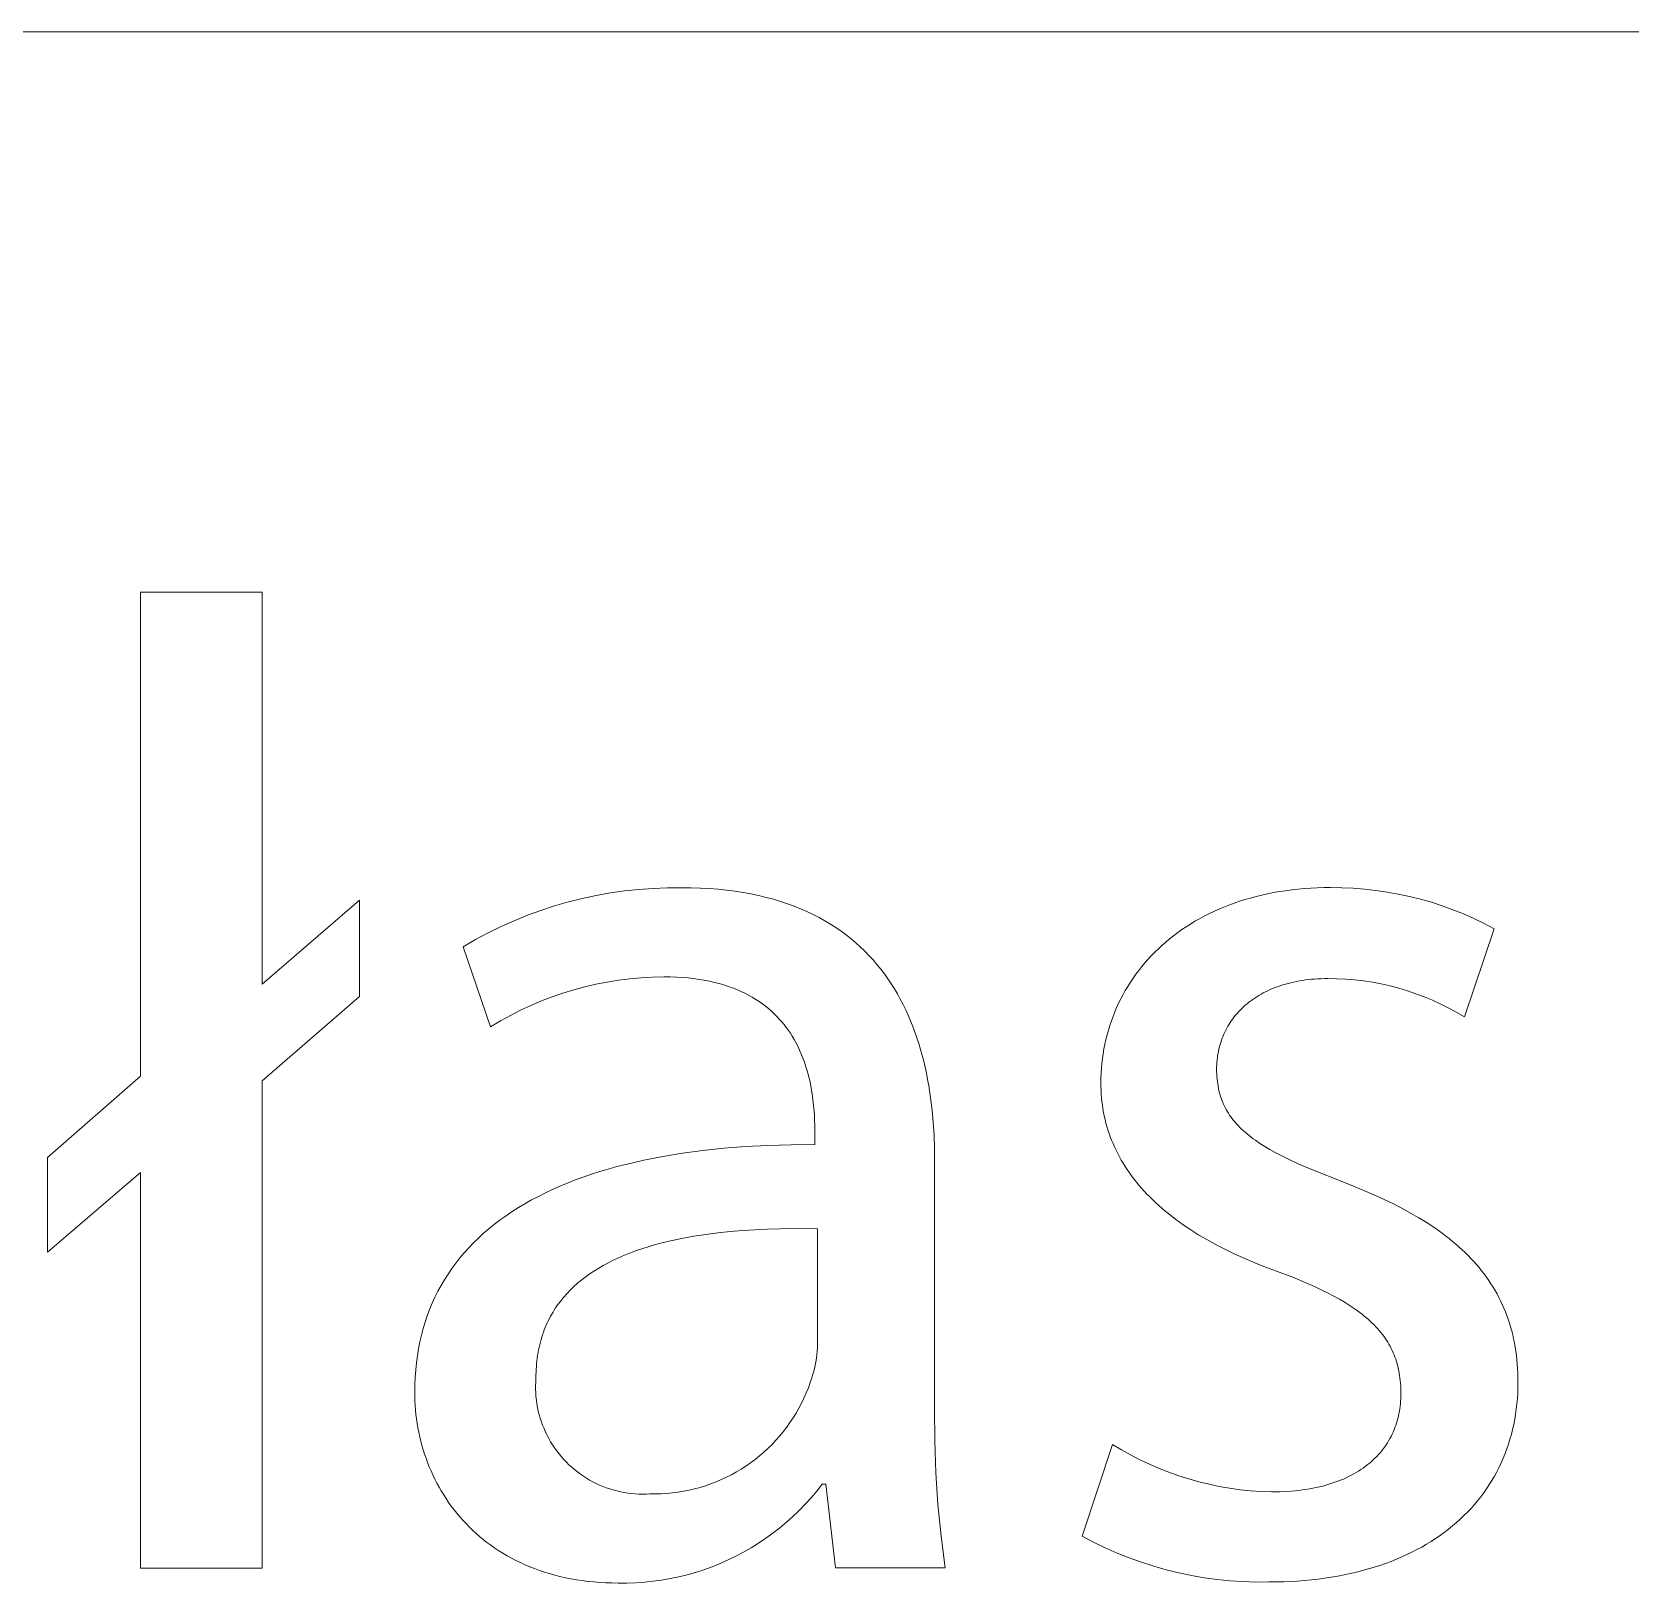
# Model space of a CAD drawing. Header units: millimetres. Extents: x -1519 to 3497, y -297 to 3208.
# Drawn here: x 2705.4 to 2763.8, y -213.3 to -156.6 of the extents above; entities that cross this region are included whole.
import ezdxf

# ---------------------------------------------------------------- set-up
doc = ezdxf.new("R2010")
doc.units = ezdxf.units.MM
doc.header["$MEASUREMENT"] = 0
doc.layers.add('Domyślny', color=7, linetype='Continuous', true_color=0x000000)

msp = doc.modelspace()

# ---------------------------------------------------------------- linework, layer by layer
at = {"layer": 'Domyślny', "color": 18, "lineweight": 15, "true_color": 0x000000}
for p, q in [((1601.477, -156.6), (3492.387, -156.6)), ((2709.348, -194.756), (2709.348, -177.067)), ((2709.348, -177.067), (2713.792, -177.067)), ((2713.792, -177.067), (2713.792, -191.399)), ((2727.026, -187.988), (2727.547, -187.931)), ((2727.547, -187.931), (2728.069, -187.893)), ((2728.069, -187.893), (2728.592, -187.873)), ((2728.592, -187.873), (2729.116, -187.871)), ((2729.116, -187.871), (2729.459, -187.875)), ((2729.459, -187.875), (2729.795, -187.886)), ((2729.795, -187.886), (2730.122, -187.904)), ((2730.122, -187.904), (2730.442, -187.929)), ((2730.442, -187.929), (2730.753, -187.961)), ((2730.753, -187.961), (2731.057, -188.001)), ((2751.172, -187.979), (2751.397, -187.949)), ((2751.397, -187.949), (2751.625, -187.924)), ((2751.625, -187.924), (2751.856, -187.903)), ((2751.856, -187.903), (2752.09, -187.887)), ((2752.09, -187.887), (2752.328, -187.875)), ((2752.328, -187.875), (2752.568, -187.868)), ((2752.568, -187.868), (2752.812, -187.866)), ((2752.812, -187.866), (2753.227, -187.87)), ((2753.227, -187.87), (2753.642, -187.888)), ((2753.642, -187.888), (2754.057, -187.92)), ((2754.057, -187.92), (2754.469, -187.967)), ((2754.469, -187.967), (2754.881, -188.027)), ((2713.792, -191.399), (2717.349, -188.325)), ((2717.349, -188.325), (2717.349, -191.85)), ((2723.973, -188.699), (2724.47, -188.537)), ((2724.47, -188.537), (2724.973, -188.392)), ((2724.973, -188.392), (2725.481, -188.264)), ((2725.481, -188.264), (2725.993, -188.154)), ((2725.993, -188.154), (2726.508, -188.062)), ((2726.508, -188.062), (2727.026, -187.988)), ((2731.057, -188.001), (2731.353, -188.046)), ((2731.353, -188.046), (2731.642, -188.099)), ((2731.642, -188.099), (2731.923, -188.158)), ((2731.923, -188.158), (2732.197, -188.223)), ((2732.197, -188.223), (2732.463, -188.294)), ((2732.463, -188.294), (2732.722, -188.372)), ((2732.722, -188.372), (2732.974, -188.455)), ((2732.974, -188.455), (2733.219, -188.545)), ((2733.219, -188.545), (2733.457, -188.64)), ((2748.916, -188.578), (2749.104, -188.504)), ((2749.104, -188.504), (2749.296, -188.433)), ((2749.296, -188.433), (2749.491, -188.367)), ((2749.491, -188.367), (2749.689, -188.304)), ((2749.689, -188.304), (2749.891, -188.246)), ((2749.891, -188.246), (2750.096, -188.191)), ((2750.096, -188.191), (2750.305, -188.14)), ((2750.305, -188.14), (2750.517, -188.093)), ((2750.517, -188.093), (2750.732, -188.051)), ((2750.732, -188.051), (2750.95, -188.013)), ((2750.95, -188.013), (2751.172, -187.979)), ((2754.881, -188.027), (2755.289, -188.1)), ((2755.289, -188.1), (2755.696, -188.188)), ((2755.696, -188.188), (2756.098, -188.289)), ((2756.098, -188.289), (2756.498, -188.404)), ((2756.498, -188.404), (2756.893, -188.533)), ((2756.893, -188.533), (2757.284, -188.674)), ((2722.517, -189.289), (2722.996, -189.075)), ((2722.996, -189.075), (2723.481, -188.879)), ((2723.481, -188.879), (2723.973, -188.699)), ((2733.457, -188.64), (2733.688, -188.741)), ((2733.688, -188.741), (2733.912, -188.847)), ((2733.912, -188.847), (2734.129, -188.959)), ((2734.129, -188.959), (2734.34, -189.076)), ((2734.34, -189.076), (2734.544, -189.198)), ((2747.698, -189.196), (2747.861, -189.097)), ((2747.861, -189.097), (2748.028, -189.002)), ((2748.028, -189.002), (2748.198, -188.91)), ((2748.198, -188.91), (2748.373, -188.822)), ((2748.373, -188.822), (2748.55, -188.737)), ((2748.55, -188.737), (2748.731, -188.655)), ((2748.731, -188.655), (2748.916, -188.578)), ((2757.284, -188.674), (2757.669, -188.829)), ((2757.669, -188.829), (2758.049, -188.996)), ((2758.049, -188.996), (2758.424, -189.176)), ((2721.585, -189.764), (2722.047, -189.518)), ((2722.047, -189.518), (2722.517, -189.289)), ((2734.544, -189.198), (2734.742, -189.325)), ((2734.742, -189.325), (2734.934, -189.457)), ((2734.934, -189.457), (2735.119, -189.593)), ((2735.119, -189.593), (2735.298, -189.735)), ((2746.937, -189.737), (2747.081, -189.623)), ((2747.081, -189.623), (2747.23, -189.511)), ((2747.23, -189.511), (2747.382, -189.403)), ((2747.382, -189.403), (2747.538, -189.298)), ((2747.538, -189.298), (2747.698, -189.196)), ((2758.792, -189.369), (2757.706, -192.593)), ((2758.424, -189.176), (2758.792, -189.369)), ((2721.131, -190.026), (2721.585, -189.764)), ((2722.133, -192.949), (2721.131, -190.026)), ((2735.298, -189.735), (2735.47, -189.881)), ((2735.47, -189.881), (2735.637, -190.031)), ((2735.637, -190.031), (2735.798, -190.186)), ((2735.798, -190.186), (2735.953, -190.345)), ((2746.27, -190.353), (2746.396, -190.224)), ((2746.396, -190.224), (2746.525, -190.098)), ((2746.525, -190.098), (2746.658, -189.975)), ((2746.658, -189.975), (2746.796, -189.855)), ((2746.796, -189.855), (2746.937, -189.737)), ((2735.953, -190.345), (2736.102, -190.508)), ((2736.102, -190.508), (2736.245, -190.675)), ((2736.245, -190.675), (2736.383, -190.845)), ((2736.383, -190.845), (2736.515, -191.02)), ((2745.807, -190.894), (2745.917, -190.755)), ((2745.917, -190.755), (2746.031, -190.618)), ((2746.031, -190.618), (2746.148, -190.484)), ((2746.148, -190.484), (2746.27, -190.353)), ((2725.981, -191.397), (2725.575, -191.492)), ((2726.391, -191.317), (2725.981, -191.397)), ((2726.802, -191.251), (2726.391, -191.317)), ((2727.216, -191.199), (2726.802, -191.251)), ((2727.631, -191.161), (2727.216, -191.199)), ((2728.047, -191.137), (2727.631, -191.161)), ((2728.464, -191.128), (2728.047, -191.137)), ((2728.694, -191.131), (2728.464, -191.128)), ((2728.917, -191.139), (2728.694, -191.131)), ((2729.133, -191.152), (2728.917, -191.139)), ((2729.344, -191.169), (2729.133, -191.152)), ((2729.548, -191.192), (2729.344, -191.169)), ((2729.746, -191.219), (2729.548, -191.192)), ((2729.939, -191.251), (2729.746, -191.219)), ((2730.125, -191.288), (2729.939, -191.251)), ((2730.306, -191.329), (2730.125, -191.288)), ((2730.481, -191.374), (2730.306, -191.329)), ((2730.651, -191.423), (2730.481, -191.374)), ((2730.815, -191.476), (2730.651, -191.423)), ((2736.515, -191.02), (2736.642, -191.198)), ((2736.642, -191.198), (2736.764, -191.379)), ((2736.764, -191.379), (2736.88, -191.564)), ((2745.408, -191.474), (2745.501, -191.326)), ((2745.501, -191.326), (2745.599, -191.179)), ((2745.599, -191.179), (2745.701, -191.035)), ((2745.701, -191.035), (2745.807, -190.894)), ((2750.971, -191.453), (2750.877, -191.486)), ((2751.066, -191.422), (2750.971, -191.453)), ((2751.163, -191.393), (2751.066, -191.422)), ((2751.262, -191.366), (2751.163, -191.393)), ((2751.363, -191.341), (2751.262, -191.366)), ((2751.466, -191.317), (2751.363, -191.341)), ((2751.57, -191.296), (2751.466, -191.317)), ((2751.676, -191.276), (2751.57, -191.296)), ((2751.784, -191.258), (2751.676, -191.276)), ((2751.894, -191.242), (2751.784, -191.258)), ((2752.005, -191.229), (2751.894, -191.242)), ((2752.119, -191.217), (2752.005, -191.229)), ((2752.234, -191.207), (2752.119, -191.217)), ((2752.351, -191.2), (2752.234, -191.207)), ((2752.469, -191.194), (2752.351, -191.2)), ((2752.589, -191.191), (2752.469, -191.194)), ((2752.712, -191.19), (2752.589, -191.191)), ((2753.04, -191.195), (2752.712, -191.19)), ((2753.368, -191.21), (2753.04, -191.195)), ((2753.695, -191.238), (2753.368, -191.21)), ((2754.021, -191.276), (2753.695, -191.238)), ((2754.346, -191.326), (2754.021, -191.276)), ((2754.669, -191.387), (2754.346, -191.326)), ((2754.989, -191.46), (2754.669, -191.387)), ((2755.307, -191.543), (2754.989, -191.46)), ((2717.349, -191.85), (2713.792, -194.923)), ((2723.99, -192.007), (2723.607, -192.17)), ((2724.38, -191.858), (2723.99, -192.007)), ((2724.774, -191.722), (2724.38, -191.858)), ((2725.173, -191.6), (2724.774, -191.722)), ((2725.575, -191.492), (2725.173, -191.6)), ((2730.974, -191.533), (2730.815, -191.476)), ((2731.127, -191.594), (2730.974, -191.533)), ((2731.275, -191.658), (2731.127, -191.594)), ((2731.418, -191.726), (2731.275, -191.658)), ((2731.556, -191.797), (2731.418, -191.726)), ((2731.689, -191.872), (2731.556, -191.797)), ((2731.818, -191.949), (2731.689, -191.872)), ((2731.941, -192.03), (2731.818, -191.949)), ((2732.06, -192.114), (2731.941, -192.03)), ((2736.88, -191.564), (2736.991, -191.752)), ((2736.991, -191.752), (2737.097, -191.943)), ((2737.097, -191.943), (2737.198, -192.137)), ((2745.074, -192.09), (2745.151, -191.933)), ((2745.151, -191.933), (2745.233, -191.778)), ((2745.233, -191.778), (2745.318, -191.625)), ((2745.318, -191.625), (2745.408, -191.474)), ((2749.9, -192.004), (2749.831, -192.057)), ((2749.972, -191.953), (2749.9, -192.004)), ((2750.044, -191.902), (2749.972, -191.953)), ((2750.119, -191.854), (2750.044, -191.902)), ((2750.196, -191.807), (2750.119, -191.854)), ((2750.275, -191.761), (2750.196, -191.807)), ((2750.355, -191.717), (2750.275, -191.761)), ((2750.438, -191.674), (2750.355, -191.717)), ((2750.522, -191.633), (2750.438, -191.674)), ((2750.608, -191.594), (2750.522, -191.633)), ((2750.696, -191.556), (2750.608, -191.594)), ((2750.786, -191.52), (2750.696, -191.556)), ((2750.877, -191.486), (2750.786, -191.52)), ((2755.621, -191.637), (2755.307, -191.543)), ((2755.932, -191.742), (2755.621, -191.637)), ((2756.24, -191.858), (2755.932, -191.742)), ((2756.543, -191.985), (2756.24, -191.858)), ((2756.841, -192.122), (2756.543, -191.985)), ((2722.857, -192.534), (2722.491, -192.735)), ((2723.228, -192.345), (2722.857, -192.534)), ((2723.607, -192.17), (2723.228, -192.345)), ((2732.174, -192.2), (2732.06, -192.114)), ((2732.283, -192.289), (2732.174, -192.2)), ((2732.388, -192.381), (2732.283, -192.289)), ((2732.489, -192.475), (2732.388, -192.381)), ((2732.586, -192.571), (2732.489, -192.475)), ((2732.678, -192.67), (2732.586, -192.571)), ((2737.198, -192.137), (2737.294, -192.333)), ((2737.294, -192.333), (2737.386, -192.533)), ((2737.386, -192.533), (2737.472, -192.735)), ((2744.808, -192.738), (2744.868, -192.573)), ((2744.868, -192.573), (2744.933, -192.41)), ((2744.933, -192.41), (2745.001, -192.249)), ((2745.001, -192.249), (2745.074, -192.09)), ((2749.295, -192.593), (2749.245, -192.658)), ((2749.347, -192.528), (2749.295, -192.593)), ((2749.401, -192.465), (2749.347, -192.528)), ((2749.456, -192.403), (2749.401, -192.465)), ((2749.514, -192.342), (2749.456, -192.403)), ((2749.574, -192.283), (2749.514, -192.342)), ((2749.635, -192.224), (2749.574, -192.283)), ((2749.699, -192.167), (2749.635, -192.224)), ((2749.764, -192.111), (2749.699, -192.167)), ((2749.831, -192.057), (2749.764, -192.111)), ((2757.135, -192.269), (2756.841, -192.122)), ((2757.423, -192.426), (2757.135, -192.269)), ((2757.706, -192.593), (2757.423, -192.426)), ((2722.491, -192.735), (2722.133, -192.949)), ((2732.767, -192.77), (2732.678, -192.67)), ((2732.851, -192.873), (2732.767, -192.77)), ((2732.931, -192.977), (2732.851, -192.873)), ((2733.008, -193.083), (2732.931, -192.977)), ((2733.081, -193.191), (2733.008, -193.083)), ((2733.15, -193.3), (2733.081, -193.191)), ((2737.472, -192.735), (2737.554, -192.94)), ((2737.554, -192.94), (2737.631, -193.147)), ((2737.631, -193.147), (2737.704, -193.356)), ((2744.654, -193.242), (2744.701, -193.072)), ((2744.701, -193.072), (2744.752, -192.904)), ((2744.752, -192.904), (2744.808, -192.738)), ((2748.918, -193.22), (2748.886, -193.294)), ((2748.952, -193.146), (2748.918, -193.22)), ((2748.988, -193.073), (2748.952, -193.146)), ((2749.026, -193.002), (2748.988, -193.073)), ((2749.066, -192.931), (2749.026, -193.002)), ((2749.108, -192.861), (2749.066, -192.931)), ((2749.152, -192.792), (2749.108, -192.861)), ((2749.197, -192.725), (2749.152, -192.792)), ((2749.245, -192.658), (2749.197, -192.725)), ((2733.216, -193.411), (2733.15, -193.3)), ((2733.278, -193.523), (2733.216, -193.411)), ((2733.337, -193.635), (2733.278, -193.523)), ((2733.392, -193.749), (2733.337, -193.635)), ((2733.445, -193.864), (2733.392, -193.749)), ((2737.704, -193.356), (2737.773, -193.568)), ((2737.773, -193.568), (2737.837, -193.781)), ((2737.837, -193.781), (2737.897, -193.996)), ((2744.509, -193.936), (2744.538, -193.76)), ((2744.538, -193.76), (2744.572, -193.586)), ((2744.572, -193.586), (2744.611, -193.413)), ((2744.611, -193.413), (2744.654, -193.242)), ((2748.737, -193.758), (2748.719, -193.837)), ((2748.757, -193.678), (2748.737, -193.758)), ((2748.779, -193.6), (2748.757, -193.678)), ((2748.802, -193.522), (2748.779, -193.6)), ((2748.828, -193.445), (2748.802, -193.522)), ((2748.856, -193.369), (2748.828, -193.445)), ((2748.886, -193.294), (2748.856, -193.369)), ((2733.494, -193.979), (2733.445, -193.864)), ((2733.54, -194.095), (2733.494, -193.979)), ((2733.584, -194.212), (2733.54, -194.095)), ((2733.624, -194.329), (2733.584, -194.212)), ((2733.662, -194.446), (2733.624, -194.329)), ((2737.897, -193.996), (2737.953, -194.213)), ((2737.953, -194.213), (2738.004, -194.432)), ((2744.447, -194.47), (2744.463, -194.291)), ((2744.463, -194.291), (2744.484, -194.113)), ((2744.484, -194.113), (2744.509, -193.936)), ((2748.657, -194.329), (2748.654, -194.413)), ((2748.662, -194.246), (2748.657, -194.329)), ((2748.669, -194.163), (2748.662, -194.246)), ((2748.679, -194.081), (2748.669, -194.163)), ((2748.69, -193.999), (2748.679, -194.081)), ((2748.704, -193.918), (2748.69, -193.999)), ((2748.719, -193.837), (2748.704, -193.918)), ((2705.941, -197.73), (2709.348, -194.756)), ((2713.792, -194.923), (2713.792, -212.73)), ((2733.697, -194.564), (2733.662, -194.446)), ((2733.73, -194.681), (2733.697, -194.564)), ((2733.76, -194.798), (2733.73, -194.681)), ((2733.788, -194.915), (2733.76, -194.798)), ((2733.813, -195.032), (2733.788, -194.915)), ((2738.004, -194.432), (2738.052, -194.652)), ((2738.052, -194.652), (2738.096, -194.874)), ((2738.096, -194.874), (2738.136, -195.097)), ((2744.426, -195.015), (2744.429, -194.832)), ((2744.429, -194.832), (2744.436, -194.651)), ((2744.436, -194.651), (2744.447, -194.47)), ((2748.654, -194.413), (2748.653, -194.497)), ((2748.653, -194.497), (2748.654, -194.591)), ((2748.654, -194.591), (2748.657, -194.684)), ((2748.657, -194.684), (2748.662, -194.774)), ((2748.662, -194.774), (2748.669, -194.864)), ((2748.669, -194.864), (2748.679, -194.951)), ((2748.679, -194.951), (2748.691, -195.038)), ((2733.857, -195.264), (2733.813, -195.032)), ((2733.893, -195.494), (2733.857, -195.264)), ((2733.921, -195.719), (2733.893, -195.494)), ((2738.136, -195.097), (2738.205, -195.546)), ((2738.205, -195.546), (2738.26, -195.998)), ((2744.428, -195.151), (2744.426, -195.015)), ((2744.433, -195.286), (2744.428, -195.151)), ((2744.44, -195.421), (2744.433, -195.286)), ((2744.451, -195.554), (2744.44, -195.421)), ((2744.464, -195.687), (2744.451, -195.554)), ((2748.691, -195.038), (2748.704, -195.122)), ((2748.704, -195.122), (2748.72, -195.206)), ((2748.72, -195.206), (2748.739, -195.288)), ((2748.739, -195.288), (2748.759, -195.368)), ((2748.759, -195.368), (2748.781, -195.448)), ((2748.781, -195.448), (2748.806, -195.526)), ((2748.806, -195.526), (2748.833, -195.602)), ((2733.943, -195.94), (2733.921, -195.719)), ((2733.959, -196.155), (2733.943, -195.94)), ((2738.26, -195.998), (2738.302, -196.454)), ((2744.481, -195.819), (2744.464, -195.687)), ((2744.501, -195.95), (2744.481, -195.819)), ((2744.524, -196.081), (2744.501, -195.95)), ((2744.55, -196.211), (2744.524, -196.081)), ((2748.833, -195.602), (2748.862, -195.678)), ((2748.862, -195.678), (2748.893, -195.752)), ((2748.893, -195.752), (2748.927, -195.826)), ((2748.927, -195.826), (2748.962, -195.898)), ((2748.962, -195.898), (2749, -195.969)), ((2749, -195.969), (2749.04, -196.039)), ((2749.04, -196.039), (2749.083, -196.108)), ((2749.083, -196.108), (2749.127, -196.176)), ((2733.969, -196.364), (2733.959, -196.155)), ((2733.975, -196.565), (2733.969, -196.364)), ((2733.977, -196.757), (2733.975, -196.565)), ((2738.302, -196.454), (2738.331, -196.911)), ((2744.579, -196.34), (2744.55, -196.211)), ((2744.611, -196.468), (2744.579, -196.34)), ((2744.646, -196.595), (2744.611, -196.468)), ((2744.684, -196.721), (2744.646, -196.595)), ((2744.726, -196.847), (2744.684, -196.721)), ((2749.127, -196.176), (2749.174, -196.243)), ((2749.174, -196.243), (2749.223, -196.309)), ((2749.223, -196.309), (2749.274, -196.374)), ((2749.274, -196.374), (2749.328, -196.438)), ((2749.328, -196.438), (2749.384, -196.502)), ((2749.384, -196.502), (2749.442, -196.564)), ((2749.442, -196.564), (2749.503, -196.626)), ((2749.503, -196.626), (2749.565, -196.688)), ((2749.565, -196.688), (2749.63, -196.748)), ((2731.447, -197.33), (2732.265, -197.287)), ((2732.265, -197.287), (2733.109, -197.263)), ((2733.109, -197.263), (2733.977, -197.259)), ((2733.977, -197.259), (2733.977, -196.757)), ((2738.331, -196.911), (2738.347, -197.369)), ((2744.77, -196.972), (2744.726, -196.847)), ((2744.818, -197.096), (2744.77, -196.972)), ((2744.869, -197.219), (2744.818, -197.096)), ((2744.922, -197.341), (2744.869, -197.219)), ((2749.63, -196.748), (2749.698, -196.808)), ((2749.698, -196.808), (2749.767, -196.867)), ((2749.767, -196.867), (2749.84, -196.926)), ((2749.84, -196.926), (2749.914, -196.984)), ((2749.914, -196.984), (2749.991, -197.041)), ((2749.991, -197.041), (2750.07, -197.098)), ((2750.07, -197.098), (2750.235, -197.211)), ((2750.235, -197.211), (2750.409, -197.322)), ((2705.941, -201.187), (2705.941, -197.73)), ((2727.067, -197.979), (2727.732, -197.825)), ((2727.732, -197.825), (2728.424, -197.689)), ((2728.424, -197.689), (2729.142, -197.571)), ((2729.142, -197.571), (2729.885, -197.472)), ((2729.885, -197.472), (2730.653, -197.392)), ((2730.653, -197.392), (2731.447, -197.33)), ((2738.347, -197.369), (2738.353, -197.826)), ((2738.353, -197.826), (2738.353, -206.913)), ((2744.979, -197.462), (2744.922, -197.341)), ((2745.039, -197.583), (2744.979, -197.462)), ((2745.103, -197.702), (2745.039, -197.583)), ((2745.169, -197.821), (2745.103, -197.702)), ((2745.238, -197.938), (2745.169, -197.821)), ((2750.409, -197.322), (2750.593, -197.432)), ((2750.593, -197.432), (2750.787, -197.54)), ((2750.787, -197.54), (2750.99, -197.648)), ((2750.99, -197.648), (2751.204, -197.755)), ((2751.204, -197.755), (2751.659, -197.969)), ((2709.348, -198.281), (2705.941, -201.187)), ((2709.348, -212.73), (2709.348, -198.281)), ((2725.227, -198.55), (2725.517, -198.444)), ((2725.517, -198.444), (2725.813, -198.342)), ((2725.813, -198.342), (2726.117, -198.244)), ((2726.117, -198.244), (2726.427, -198.151)), ((2726.427, -198.151), (2726.743, -198.063)), ((2726.743, -198.063), (2727.067, -197.979)), ((2745.311, -198.055), (2745.238, -197.938)), ((2745.387, -198.171), (2745.311, -198.055)), ((2745.465, -198.286), (2745.387, -198.171)), ((2745.547, -198.4), (2745.465, -198.286)), ((2745.633, -198.513), (2745.547, -198.4)), ((2751.659, -197.969), (2752.153, -198.184)), ((2752.153, -198.184), (2753.263, -198.623)), ((2723.877, -199.148), (2724.133, -199.02)), ((2724.133, -199.02), (2724.396, -198.896)), ((2724.396, -198.896), (2724.666, -198.776)), ((2724.666, -198.776), (2724.943, -198.661)), ((2724.943, -198.661), (2725.227, -198.55)), ((2745.721, -198.625), (2745.633, -198.513)), ((2745.812, -198.736), (2745.721, -198.625)), ((2745.907, -198.846), (2745.812, -198.736)), ((2746.005, -198.955), (2745.907, -198.846)), ((2746.106, -199.063), (2746.005, -198.955)), ((2753.263, -198.623), (2753.653, -198.775)), ((2753.653, -198.775), (2754.031, -198.93)), ((2754.031, -198.93), (2754.397, -199.088)), ((2722.919, -199.705), (2723.148, -199.559)), ((2723.148, -199.559), (2723.384, -199.418)), ((2723.384, -199.418), (2723.627, -199.281)), ((2723.627, -199.281), (2723.877, -199.148)), ((2746.21, -199.171), (2746.106, -199.063)), ((2746.318, -199.277), (2746.21, -199.171)), ((2746.428, -199.382), (2746.318, -199.277)), ((2746.542, -199.486), (2746.428, -199.382)), ((2746.659, -199.589), (2746.542, -199.486)), ((2746.779, -199.691), (2746.659, -199.589)), ((2754.397, -199.088), (2754.751, -199.25)), ((2754.751, -199.25), (2755.093, -199.415)), ((2755.093, -199.415), (2755.422, -199.585)), ((2755.422, -199.585), (2755.74, -199.758)), ((2722.072, -200.332), (2722.273, -200.169)), ((2722.273, -200.169), (2722.482, -200.01)), ((2722.482, -200.01), (2722.697, -199.855)), ((2722.697, -199.855), (2722.919, -199.705)), ((2746.903, -199.792), (2746.779, -199.691)), ((2747.159, -199.991), (2746.903, -199.792)), ((2747.429, -200.185), (2747.159, -199.991)), ((2747.711, -200.375), (2747.429, -200.185)), ((2755.74, -199.758), (2756.045, -199.936)), ((2756.045, -199.936), (2756.338, -200.117)), ((2756.338, -200.117), (2756.619, -200.304)), ((2721.51, -200.846), (2721.69, -200.671)), ((2721.69, -200.671), (2721.878, -200.499)), ((2721.878, -200.499), (2722.072, -200.332)), ((2728.7, -200.774), (2728.288, -200.876)), ((2729.121, -200.684), (2728.7, -200.774)), ((2729.551, -200.606), (2729.121, -200.684)), ((2729.989, -200.538), (2729.551, -200.606)), ((2730.432, -200.481), (2729.989, -200.538)), ((2730.881, -200.433), (2730.432, -200.481)), ((2731.335, -200.395), (2730.881, -200.433)), ((2731.791, -200.366), (2731.335, -200.395)), ((2732.249, -200.345), (2731.791, -200.366)), ((2733.166, -200.325), (2732.249, -200.345)), ((2734.077, -200.332), (2733.166, -200.325)), ((2734.077, -204.541), (2734.077, -200.332)), ((2748.006, -200.561), (2747.711, -200.375)), ((2748.315, -200.742), (2748.006, -200.561)), ((2748.636, -200.919), (2748.315, -200.742)), ((2756.619, -200.304), (2756.888, -200.495)), ((2756.888, -200.495), (2757.018, -200.593)), ((2757.018, -200.593), (2757.144, -200.692)), ((2757.144, -200.692), (2757.268, -200.792)), ((2757.268, -200.792), (2757.388, -200.893)), ((2721.012, -201.399), (2721.171, -201.21)), ((2721.171, -201.21), (2721.337, -201.026)), ((2721.337, -201.026), (2721.51, -200.846)), ((2726.939, -201.335), (2726.76, -201.414)), ((2727.122, -201.259), (2726.939, -201.335)), ((2727.308, -201.187), (2727.122, -201.259)), ((2727.498, -201.118), (2727.308, -201.187)), ((2727.691, -201.053), (2727.498, -201.118)), ((2727.887, -200.991), (2727.691, -201.053)), ((2728.086, -200.932), (2727.887, -200.991)), ((2728.288, -200.876), (2728.086, -200.932)), ((2748.971, -201.091), (2748.636, -200.919)), ((2749.318, -201.259), (2748.971, -201.091)), ((2749.679, -201.421), (2749.318, -201.259)), ((2757.388, -200.893), (2757.506, -200.996)), ((2757.506, -200.996), (2757.62, -201.1)), ((2757.62, -201.1), (2757.731, -201.205)), ((2757.731, -201.205), (2757.839, -201.312)), ((2757.839, -201.312), (2757.944, -201.42)), ((2720.578, -201.989), (2720.715, -201.788)), ((2720.715, -201.788), (2720.86, -201.591)), ((2720.86, -201.591), (2721.012, -201.399)), ((2725.77, -201.969), (2725.62, -202.076)), ((2725.924, -201.867), (2725.77, -201.969)), ((2726.083, -201.769), (2725.924, -201.867)), ((2726.246, -201.675), (2726.083, -201.769)), ((2726.413, -201.584), (2726.246, -201.675)), ((2726.584, -201.497), (2726.413, -201.584)), ((2726.76, -201.414), (2726.584, -201.497)), ((2750.053, -201.579), (2749.679, -201.421)), ((2750.44, -201.732), (2750.053, -201.579)), ((2750.841, -201.88), (2750.44, -201.732)), ((2751.431, -202.106), (2750.841, -201.88)), ((2757.944, -201.42), (2758.046, -201.53)), ((2758.046, -201.53), (2758.145, -201.641)), ((2758.145, -201.641), (2758.241, -201.753)), ((2758.241, -201.753), (2758.334, -201.868)), ((2758.334, -201.868), (2758.423, -201.983)), ((2720.208, -202.616), (2720.324, -202.403)), ((2720.324, -202.403), (2720.447, -202.194)), ((2720.447, -202.194), (2720.578, -201.989)), ((2725.072, -202.543), (2725.009, -202.606)), ((2725.136, -202.481), (2725.072, -202.543)), ((2725.201, -202.42), (2725.136, -202.481)), ((2725.268, -202.36), (2725.201, -202.42)), ((2725.336, -202.301), (2725.268, -202.36)), ((2725.405, -202.243), (2725.336, -202.301)), ((2725.476, -202.186), (2725.405, -202.243)), ((2725.62, -202.076), (2725.476, -202.186)), ((2751.976, -202.332), (2751.431, -202.106)), ((2752.231, -202.446), (2751.976, -202.332)), ((2752.476, -202.56), (2752.231, -202.446)), ((2752.709, -202.675), (2752.476, -202.56)), ((2758.423, -201.983), (2758.51, -202.101)), ((2758.51, -202.101), (2758.593, -202.219)), ((2758.593, -202.219), (2758.673, -202.34)), ((2758.673, -202.34), (2758.75, -202.462)), ((2758.75, -202.462), (2758.824, -202.586)), ((2719.905, -203.28), (2719.999, -203.055)), ((2719.999, -203.055), (2720.1, -202.833)), ((2720.1, -202.833), (2720.208, -202.616)), ((2724.609, -203.081), (2724.557, -203.153)), ((2724.662, -203.009), (2724.609, -203.081)), ((2724.716, -202.939), (2724.662, -203.009)), ((2724.772, -202.871), (2724.716, -202.939)), ((2724.829, -202.803), (2724.772, -202.871)), ((2724.888, -202.736), (2724.829, -202.803)), ((2724.948, -202.671), (2724.888, -202.736)), ((2725.009, -202.606), (2724.948, -202.671)), ((2752.932, -202.791), (2752.709, -202.675)), ((2753.144, -202.909), (2752.932, -202.791)), ((2753.345, -203.028), (2753.144, -202.909)), ((2753.536, -203.148), (2753.345, -203.028)), ((2758.824, -202.586), (2758.895, -202.711)), ((2758.895, -202.711), (2758.963, -202.838)), ((2758.963, -202.838), (2759.028, -202.967)), ((2759.028, -202.967), (2759.089, -203.097)), ((2759.089, -203.097), (2759.148, -203.23)), ((2719.739, -203.743), (2719.819, -203.509)), ((2719.819, -203.509), (2719.905, -203.28)), ((2724.24, -203.693), (2724.201, -203.775)), ((2724.281, -203.612), (2724.24, -203.693)), ((2724.323, -203.532), (2724.281, -203.612)), ((2724.367, -203.454), (2724.323, -203.532)), ((2724.412, -203.377), (2724.367, -203.454)), ((2724.459, -203.301), (2724.412, -203.377)), ((2724.507, -203.226), (2724.459, -203.301)), ((2724.557, -203.153), (2724.507, -203.226)), ((2753.717, -203.271), (2753.536, -203.148)), ((2753.804, -203.332), (2753.717, -203.271)), ((2753.888, -203.395), (2753.804, -203.332)), ((2753.969, -203.458), (2753.888, -203.395)), ((2754.048, -203.521), (2753.969, -203.458)), ((2754.125, -203.585), (2754.048, -203.521)), ((2754.199, -203.65), (2754.125, -203.585)), ((2754.271, -203.715), (2754.199, -203.65)), ((2754.34, -203.781), (2754.271, -203.715)), ((2759.148, -203.23), (2759.203, -203.364)), ((2759.203, -203.364), (2759.255, -203.5)), ((2759.255, -203.5), (2759.304, -203.637)), ((2759.304, -203.637), (2759.35, -203.777)), ((2719.547, -204.467), (2719.604, -204.222)), ((2719.604, -204.222), (2719.668, -203.98)), ((2719.668, -203.98), (2719.739, -203.743)), ((2724.002, -204.292), (2723.975, -204.383)), ((2724.031, -204.203), (2724.002, -204.292)), ((2724.062, -204.115), (2724.031, -204.203)), ((2724.094, -204.028), (2724.062, -204.115)), ((2724.128, -203.942), (2724.094, -204.028)), ((2724.164, -203.858), (2724.128, -203.942)), ((2724.201, -203.775), (2724.164, -203.858)), ((2754.407, -203.847), (2754.34, -203.781)), ((2754.472, -203.914), (2754.407, -203.847)), ((2754.534, -203.982), (2754.472, -203.914)), ((2754.594, -204.051), (2754.534, -203.982)), ((2754.651, -204.12), (2754.594, -204.051)), ((2754.706, -204.19), (2754.651, -204.12)), ((2754.759, -204.261), (2754.706, -204.19)), ((2754.81, -204.333), (2754.759, -204.261)), ((2759.35, -203.777), (2759.393, -203.919)), ((2759.393, -203.919), (2759.432, -204.062)), ((2759.432, -204.062), (2759.469, -204.207)), ((2759.469, -204.207), (2759.502, -204.355)), ((2719.456, -204.97), (2719.498, -204.716)), ((2719.498, -204.716), (2719.547, -204.467)), ((2723.866, -204.857), (2723.85, -204.956)), ((2723.884, -204.759), (2723.866, -204.857)), ((2723.904, -204.663), (2723.884, -204.759)), ((2723.926, -204.569), (2723.904, -204.663)), ((2723.95, -204.475), (2723.926, -204.569)), ((2723.975, -204.383), (2723.95, -204.475)), ((2734.053, -204.932), (2734.065, -204.802)), ((2734.065, -204.802), (2734.073, -204.672)), ((2734.073, -204.672), (2734.077, -204.541)), ((2754.858, -204.405), (2754.81, -204.333)), ((2754.904, -204.479), (2754.858, -204.405)), ((2754.948, -204.553), (2754.904, -204.479)), ((2754.99, -204.628), (2754.948, -204.553)), ((2755.029, -204.705), (2754.99, -204.628)), ((2755.067, -204.782), (2755.029, -204.705)), ((2755.102, -204.86), (2755.067, -204.782)), ((2755.135, -204.939), (2755.102, -204.86)), ((2759.502, -204.355), (2759.532, -204.504)), ((2759.532, -204.504), (2759.559, -204.655)), ((2759.559, -204.655), (2759.583, -204.808)), ((2759.583, -204.808), (2759.603, -204.964)), ((2719.395, -205.488), (2719.422, -205.227)), ((2719.422, -205.227), (2719.456, -204.97)), ((2723.796, -205.469), (2723.791, -205.576)), ((2723.803, -205.364), (2723.796, -205.469)), ((2723.812, -205.26), (2723.803, -205.364)), ((2723.823, -205.157), (2723.812, -205.26)), ((2723.835, -205.056), (2723.823, -205.157)), ((2723.85, -204.956), (2723.835, -205.056)), ((2733.931, -205.572), (2733.963, -205.446)), ((2733.963, -205.446), (2733.992, -205.319)), ((2733.992, -205.319), (2734.016, -205.191)), ((2734.016, -205.191), (2734.037, -205.062)), ((2734.037, -205.062), (2734.053, -204.932)), ((2755.165, -205.019), (2755.135, -204.939)), ((2755.194, -205.1), (2755.165, -205.019)), ((2755.221, -205.182), (2755.194, -205.1)), ((2755.245, -205.266), (2755.221, -205.182)), ((2755.268, -205.35), (2755.245, -205.266)), ((2755.288, -205.435), (2755.268, -205.35)), ((2755.307, -205.522), (2755.288, -205.435)), ((2759.603, -204.964), (2759.621, -205.121)), ((2759.621, -205.121), (2759.635, -205.28)), ((2759.635, -205.28), (2759.646, -205.442)), ((2759.646, -205.442), (2759.654, -205.606)), ((2719.361, -206.295), (2719.364, -206.022)), ((2719.364, -206.022), (2719.376, -205.753)), ((2719.376, -205.753), (2719.395, -205.488)), ((2723.779, -205.928), (2723.774, -206.063)), ((2723.774, -206.063), (2723.775, -206.197)), ((2723.787, -205.794), (2723.779, -205.928)), ((2723.788, -205.685), (2723.787, -205.794)), ((2723.791, -205.576), (2723.788, -205.685)), ((2733.739, -206.139), (2733.809, -205.945)), ((2733.809, -205.945), (2733.854, -205.822)), ((2733.854, -205.822), (2733.894, -205.698)), ((2733.894, -205.698), (2733.931, -205.572)), ((2755.323, -205.61), (2755.307, -205.522)), ((2755.338, -205.699), (2755.323, -205.61)), ((2755.35, -205.789), (2755.338, -205.699)), ((2755.361, -205.881), (2755.35, -205.789)), ((2755.369, -205.973), (2755.361, -205.881)), ((2755.376, -206.067), (2755.369, -205.973)), ((2759.654, -205.606), (2759.659, -205.772)), ((2759.66, -205.94), (2759.658, -206.139)), ((2759.659, -205.772), (2759.66, -205.94)), ((2719.362, -206.46), (2719.361, -206.295)), ((2719.368, -206.625), (2719.362, -206.46)), ((2719.377, -206.79), (2719.368, -206.625)), ((2723.775, -206.197), (2723.78, -206.332)), ((2723.78, -206.332), (2723.79, -206.466)), ((2723.79, -206.466), (2723.805, -206.6)), ((2723.805, -206.6), (2723.824, -206.733)), ((2733.489, -206.705), (2733.579, -206.519)), ((2733.579, -206.519), (2733.662, -206.33)), ((2733.662, -206.33), (2733.739, -206.139)), ((2755.366, -206.728), (2755.374, -206.636)), ((2755.374, -206.636), (2755.38, -206.544)), ((2755.38, -206.163), (2755.376, -206.067)), ((2755.383, -206.259), (2755.38, -206.163)), ((2755.38, -206.544), (2755.383, -206.451)), ((2755.384, -206.357), (2755.383, -206.259)), ((2755.383, -206.451), (2755.384, -206.357)), ((2759.638, -206.532), (2759.621, -206.726)), ((2759.651, -206.337), (2759.638, -206.532)), ((2759.658, -206.139), (2759.651, -206.337)), ((2719.39, -206.955), (2719.377, -206.79)), ((2719.407, -207.119), (2719.39, -206.955)), ((2719.427, -207.282), (2719.407, -207.119)), ((2723.824, -206.733), (2723.847, -206.865)), ((2723.847, -206.865), (2723.875, -206.997)), ((2723.875, -206.997), (2723.908, -207.127)), ((2723.908, -207.127), (2723.945, -207.257)), ((2733.183, -207.243), (2733.291, -207.068)), ((2733.291, -207.068), (2733.393, -206.888)), ((2733.393, -206.888), (2733.489, -206.705)), ((2738.353, -206.913), (2738.354, -208.08)), ((2755.273, -207.262), (2755.294, -207.175)), ((2755.294, -207.175), (2755.313, -207.087)), ((2755.313, -207.087), (2755.33, -206.998)), ((2755.33, -206.998), (2755.344, -206.909)), ((2755.344, -206.909), (2755.357, -206.819)), ((2755.357, -206.819), (2755.366, -206.728)), ((2759.573, -207.108), (2759.542, -207.295)), ((2759.6, -206.918), (2759.573, -207.108)), ((2759.621, -206.726), (2759.6, -206.918)), ((2719.451, -207.445), (2719.427, -207.282)), ((2719.479, -207.607), (2719.451, -207.445)), ((2719.51, -207.769), (2719.479, -207.607)), ((2719.545, -207.93), (2719.51, -207.769)), ((2723.945, -207.257), (2723.986, -207.385)), ((2723.986, -207.385), (2724.032, -207.511)), ((2724.032, -207.511), (2724.083, -207.636)), ((2724.083, -207.636), (2724.137, -207.759)), ((2724.137, -207.759), (2724.196, -207.88)), ((2732.691, -207.907), (2732.822, -207.747)), ((2732.822, -207.747), (2732.948, -207.583)), ((2732.948, -207.583), (2733.068, -207.415)), ((2733.068, -207.415), (2733.183, -207.243)), ((2755.062, -207.844), (2755.099, -207.764)), ((2755.099, -207.764), (2755.134, -207.683)), ((2755.134, -207.683), (2755.166, -207.6)), ((2755.166, -207.6), (2755.196, -207.517)), ((2755.196, -207.517), (2755.224, -207.433)), ((2755.224, -207.433), (2755.25, -207.348)), ((2755.25, -207.348), (2755.273, -207.262)), ((2759.465, -207.664), (2759.419, -207.845)), ((2759.506, -207.481), (2759.465, -207.664)), ((2759.542, -207.295), (2759.506, -207.481)), ((2719.583, -208.09), (2719.545, -207.93)), ((2719.626, -208.248), (2719.583, -208.09)), ((2719.672, -208.406), (2719.626, -208.248)), ((2724.196, -207.88), (2724.258, -207.999)), ((2724.258, -207.999), (2724.325, -208.116)), ((2724.325, -208.116), (2724.396, -208.23)), ((2724.396, -208.23), (2724.471, -208.342)), ((2724.471, -208.342), (2724.549, -208.451)), ((2732.113, -208.496), (2732.265, -208.356)), ((2732.265, -208.356), (2732.412, -208.211)), ((2732.412, -208.211), (2732.554, -208.061)), ((2732.554, -208.061), (2732.691, -207.907)), ((2738.354, -208.08), (2738.394, -209.245)), ((2743.742, -211.569), (2744.844, -208.211)), ((2744.844, -208.211), (2745.173, -208.41)), ((2754.683, -208.445), (2754.738, -208.374)), ((2754.738, -208.374), (2754.792, -208.302)), ((2754.792, -208.302), (2754.842, -208.229)), ((2754.842, -208.229), (2754.891, -208.154)), ((2754.891, -208.154), (2754.937, -208.078)), ((2754.937, -208.078), (2754.981, -208.001)), ((2754.981, -208.001), (2755.023, -207.923)), ((2755.023, -207.923), (2755.062, -207.844)), ((2759.255, -208.375), (2759.19, -208.547)), ((2759.314, -208.201), (2759.255, -208.375)), ((2759.369, -208.024), (2759.314, -208.201)), ((2759.419, -207.845), (2759.369, -208.024)), ((2719.721, -208.563), (2719.672, -208.406)), ((2719.775, -208.719), (2719.721, -208.563)), ((2719.831, -208.873), (2719.775, -208.719)), ((2719.892, -209.026), (2719.831, -208.873)), ((2724.549, -208.451), (2724.631, -208.558)), ((2724.631, -208.558), (2724.717, -208.662)), ((2724.717, -208.662), (2724.806, -208.762)), ((2724.806, -208.762), (2724.899, -208.86)), ((2724.899, -208.86), (2724.995, -208.954)), ((2724.995, -208.954), (2725.094, -209.045)), ((2731.461, -209.002), (2731.63, -208.884)), ((2731.63, -208.884), (2731.796, -208.76)), ((2731.796, -208.76), (2731.957, -208.631)), ((2731.957, -208.631), (2732.113, -208.496)), ((2745.173, -208.41), (2745.508, -208.597)), ((2745.508, -208.597), (2745.849, -208.773)), ((2745.849, -208.773), (2746.196, -208.937)), ((2746.196, -208.937), (2746.548, -209.089)), ((2754.079, -209.023), (2754.155, -208.964)), ((2754.155, -208.964), (2754.23, -208.904)), ((2754.23, -208.904), (2754.301, -208.843)), ((2754.301, -208.843), (2754.371, -208.78)), ((2754.371, -208.78), (2754.438, -208.716)), ((2754.438, -208.716), (2754.503, -208.65)), ((2754.503, -208.65), (2754.565, -208.583)), ((2754.565, -208.583), (2754.625, -208.515)), ((2754.625, -208.515), (2754.683, -208.445)), ((2759.048, -208.884), (2758.97, -209.049)), ((2759.122, -208.717), (2759.048, -208.884)), ((2759.19, -208.547), (2759.122, -208.717)), ((2719.956, -209.178), (2719.892, -209.026)), ((2720.024, -209.328), (2719.956, -209.178)), ((2720.096, -209.477), (2720.024, -209.328)), ((2720.171, -209.623), (2720.096, -209.477)), ((2725.094, -209.045), (2725.197, -209.132)), ((2725.197, -209.132), (2725.302, -209.216)), ((2725.302, -209.216), (2725.41, -209.296)), ((2725.41, -209.296), (2725.52, -209.373)), ((2725.52, -209.373), (2725.634, -209.445)), ((2725.634, -209.445), (2725.749, -209.514)), ((2725.749, -209.514), (2725.867, -209.579)), ((2730.368, -209.581), (2730.558, -209.5)), ((2730.558, -209.5), (2730.745, -209.413)), ((2730.745, -209.413), (2730.929, -209.319)), ((2730.929, -209.319), (2731.11, -209.22)), ((2731.11, -209.22), (2731.287, -209.114)), ((2731.287, -209.114), (2731.461, -209.002)), ((2738.394, -209.245), (2738.471, -210.409)), ((2746.548, -209.089), (2746.905, -209.23)), ((2746.905, -209.23), (2747.267, -209.358)), ((2747.267, -209.358), (2747.633, -209.474)), ((2747.633, -209.474), (2748.002, -209.578)), ((2752.974, -209.598), (2753.079, -209.559)), ((2753.079, -209.559), (2753.182, -209.519)), ((2753.182, -209.519), (2753.282, -209.477)), ((2753.282, -209.477), (2753.38, -209.433)), ((2753.38, -209.433), (2753.476, -209.388)), ((2753.476, -209.388), (2753.569, -209.341)), ((2753.569, -209.341), (2753.66, -209.292)), ((2753.66, -209.292), (2753.749, -209.241)), ((2753.749, -209.241), (2753.835, -209.189)), ((2753.835, -209.189), (2753.919, -209.135)), ((2753.919, -209.135), (2754, -209.08)), ((2754, -209.08), (2754.079, -209.023)), ((2758.71, -209.527), (2758.614, -209.682)), ((2758.801, -209.37), (2758.71, -209.527)), ((2758.888, -209.211), (2758.801, -209.37)), ((2758.97, -209.049), (2758.888, -209.211)), ((2720.249, -209.769), (2720.171, -209.623)), ((2720.332, -209.912), (2720.249, -209.769)), ((2720.418, -210.053), (2720.332, -209.912)), ((2720.507, -210.193), (2720.418, -210.053)), ((2725.867, -209.579), (2725.987, -209.639)), ((2725.987, -209.639), (2726.11, -209.696)), ((2726.11, -209.696), (2726.234, -209.748)), ((2726.234, -209.748), (2726.359, -209.796)), ((2726.359, -209.796), (2726.487, -209.839)), ((2726.487, -209.839), (2726.615, -209.878)), ((2726.615, -209.878), (2726.745, -209.913)), ((2726.745, -209.913), (2726.876, -209.943)), ((2726.876, -209.943), (2727.008, -209.969)), ((2727.008, -209.969), (2727.141, -209.99)), ((2727.141, -209.99), (2727.275, -210.007)), ((2727.275, -210.007), (2727.409, -210.019)), ((2727.409, -210.019), (2727.543, -210.026)), ((2727.543, -210.026), (2727.678, -210.029)), ((2727.678, -210.029), (2727.812, -210.027)), ((2727.812, -210.027), (2727.946, -210.02)), ((2727.946, -210.02), (2728.153, -210.022)), ((2728.153, -210.022), (2728.359, -210.017)), ((2728.359, -210.017), (2728.566, -210.005)), ((2728.566, -210.005), (2728.771, -209.985)), ((2728.771, -209.985), (2728.976, -209.959)), ((2728.976, -209.959), (2729.18, -209.926)), ((2729.18, -209.926), (2729.382, -209.885)), ((2729.382, -209.885), (2729.583, -209.838)), ((2729.583, -209.838), (2729.783, -209.784)), ((2729.783, -209.784), (2729.98, -209.723)), ((2729.98, -209.723), (2730.175, -209.655)), ((2730.175, -209.655), (2730.368, -209.581)), ((2734.047, -209.92), (2733.842, -210.163)), ((2734.244, -209.67), (2734.047, -209.92)), ((2734.377, -209.67), (2734.244, -209.67)), ((2734.728, -212.726), (2734.377, -209.67)), ((2748.002, -209.578), (2748.375, -209.669)), ((2748.375, -209.669), (2748.751, -209.747)), ((2748.751, -209.747), (2749.129, -209.813)), ((2749.129, -209.813), (2749.509, -209.866)), ((2749.509, -209.866), (2749.891, -209.907)), ((2749.891, -209.907), (2750.273, -209.934)), ((2750.273, -209.934), (2750.657, -209.948)), ((2750.657, -209.948), (2750.954, -209.944)), ((2750.954, -209.944), (2751.241, -209.93)), ((2751.241, -209.93), (2751.518, -209.908)), ((2751.518, -209.908), (2751.653, -209.893)), ((2751.653, -209.893), (2751.786, -209.876)), ((2751.786, -209.876), (2751.916, -209.858)), ((2751.916, -209.858), (2752.043, -209.837)), ((2752.043, -209.837), (2752.168, -209.814)), ((2752.168, -209.814), (2752.29, -209.789)), ((2752.29, -209.789), (2752.41, -209.762)), ((2752.41, -209.762), (2752.528, -209.733)), ((2752.528, -209.733), (2752.643, -209.702)), ((2752.643, -209.702), (2752.756, -209.669)), ((2752.756, -209.669), (2752.866, -209.634)), ((2752.866, -209.634), (2752.974, -209.598)), ((2758.299, -210.128), (2758.186, -210.272)), ((2758.409, -209.982), (2758.299, -210.128)), ((2758.513, -209.833), (2758.409, -209.982)), ((2758.614, -209.682), (2758.513, -209.833)), ((2720.6, -210.33), (2720.507, -210.193)), ((2720.697, -210.466), (2720.6, -210.33)), ((2720.798, -210.599), (2720.697, -210.466)), ((2720.902, -210.73), (2720.798, -210.599)), ((2721.01, -210.858), (2720.902, -210.73)), ((2733.406, -210.627), (2733.177, -210.847)), ((2733.628, -210.398), (2733.406, -210.627)), ((2733.842, -210.163), (2733.628, -210.398)), ((2738.471, -210.409), (2738.585, -211.57)), ((2757.819, -210.684), (2757.688, -210.816)), ((2757.946, -210.55), (2757.819, -210.684)), ((2758.068, -210.412), (2757.946, -210.55)), ((2758.186, -210.272), (2758.068, -210.412)), ((2721.121, -210.985), (2721.01, -210.858)), ((2721.236, -211.108), (2721.121, -210.985)), ((2721.354, -211.229), (2721.236, -211.108)), ((2721.476, -211.348), (2721.354, -211.229)), ((2732.695, -211.263), (2732.444, -211.458)), ((2732.94, -211.059), (2732.695, -211.263)), ((2733.177, -210.847), (2732.94, -211.059)), ((2757.122, -211.312), (2756.97, -211.429)), ((2757.27, -211.193), (2757.122, -211.312)), ((2757.413, -211.07), (2757.27, -211.193)), ((2757.553, -210.945), (2757.413, -211.07)), ((2757.688, -210.816), (2757.553, -210.945)), ((2721.602, -211.463), (2721.476, -211.348)), ((2721.731, -211.576), (2721.602, -211.463)), ((2721.864, -211.686), (2721.731, -211.576)), ((2722, -211.793), (2721.864, -211.686)), ((2722.14, -211.897), (2722, -211.793)), ((2722.284, -211.998), (2722.14, -211.897)), ((2731.922, -211.821), (2731.651, -211.989)), ((2732.186, -211.644), (2731.922, -211.821)), ((2732.444, -211.458), (2732.186, -211.644)), ((2738.585, -211.57), (2738.737, -212.726)), ((2744.16, -211.789), (2743.742, -211.569)), ((2744.587, -211.994), (2744.16, -211.789)), ((2756.319, -211.861), (2756.147, -211.961)), ((2756.488, -211.758), (2756.319, -211.861)), ((2756.653, -211.651), (2756.488, -211.758)), ((2756.813, -211.542), (2756.653, -211.651)), ((2756.97, -211.429), (2756.813, -211.542)), ((2722.431, -212.095), (2722.284, -211.998)), ((2722.582, -212.19), (2722.431, -212.095)), ((2722.736, -212.281), (2722.582, -212.19)), ((2722.894, -212.368), (2722.736, -212.281)), ((2723.055, -212.452), (2722.894, -212.368)), ((2723.22, -212.532), (2723.055, -212.452)), ((2730.808, -212.435), (2730.517, -212.563)), ((2731.094, -212.296), (2730.808, -212.435)), ((2731.375, -212.148), (2731.094, -212.296)), ((2731.651, -211.989), (2731.375, -212.148)), ((2745.02, -212.185), (2744.587, -211.994)), ((2745.459, -212.36), (2745.02, -212.185)), ((2745.904, -212.52), (2745.459, -212.36)), ((2755.025, -212.486), (2754.824, -212.561)), ((2755.222, -212.407), (2755.025, -212.486)), ((2755.415, -212.325), (2755.222, -212.407)), ((2755.604, -212.239), (2755.415, -212.325)), ((2755.789, -212.15), (2755.604, -212.239)), ((2755.97, -212.057), (2755.789, -212.15)), ((2756.147, -211.961), (2755.97, -212.057)), ((2713.792, -212.73), (2709.348, -212.73)), ((2723.389, -212.609), (2723.22, -212.532)), ((2723.561, -212.682), (2723.389, -212.609)), ((2723.736, -212.751), (2723.561, -212.682)), ((2723.915, -212.817), (2723.736, -212.751)), ((2724.098, -212.878), (2723.915, -212.817)), ((2724.284, -212.935), (2724.098, -212.878)), ((2724.474, -212.988), (2724.284, -212.935)), ((2724.667, -213.037), (2724.474, -212.988)), ((2724.864, -213.082), (2724.667, -213.037)), ((2729.004, -213.051), (2728.693, -213.116)), ((2729.313, -212.974), (2729.004, -213.051)), ((2729.619, -212.887), (2729.313, -212.974)), ((2729.922, -212.79), (2729.619, -212.887)), ((2730.221, -212.682), (2729.922, -212.79)), ((2730.517, -212.563), (2730.221, -212.682)), ((2738.737, -212.726), (2734.728, -212.726)), ((2746.355, -212.664), (2745.904, -212.52)), ((2746.81, -212.793), (2746.355, -212.664)), ((2747.27, -212.905), (2746.81, -212.793)), ((2747.733, -213.002), (2747.27, -212.905)), ((2748.199, -213.082), (2747.733, -213.002)), ((2752.842, -213.065), (2752.602, -213.101)), ((2753.077, -213.024), (2752.842, -213.065)), ((2753.309, -212.98), (2753.077, -213.024)), ((2753.537, -212.932), (2753.309, -212.98)), ((2753.761, -212.88), (2753.537, -212.932)), ((2753.981, -212.824), (2753.761, -212.88)), ((2754.198, -212.764), (2753.981, -212.824)), ((2754.41, -212.7), (2754.198, -212.764)), ((2754.619, -212.632), (2754.41, -212.7)), ((2754.824, -212.561), (2754.619, -212.632)), ((2725.064, -213.122), (2724.864, -213.082)), ((2725.268, -213.158), (2725.064, -213.122)), ((2725.476, -213.189), (2725.268, -213.158)), ((2725.687, -213.216), (2725.476, -213.189)), ((2725.901, -213.238), (2725.687, -213.216)), ((2726.119, -213.255), (2725.901, -213.238)), ((2726.34, -213.268), (2726.119, -213.255)), ((2726.565, -213.275), (2726.34, -213.268)), ((2726.794, -213.278), (2726.565, -213.275)), ((2727.112, -213.278), (2726.794, -213.278)), ((2727.43, -213.268), (2727.112, -213.278)), ((2727.748, -213.246), (2727.43, -213.268)), ((2728.064, -213.214), (2727.748, -213.246)), ((2728.379, -213.17), (2728.064, -213.214)), ((2728.693, -213.116), (2728.379, -213.17)), ((2748.668, -213.146), (2748.199, -213.082)), ((2749.139, -213.194), (2748.668, -213.146)), ((2749.611, -213.226), (2749.139, -213.194)), ((2750.084, -213.241), (2749.611, -213.226)), ((2750.557, -213.239), (2750.084, -213.241)), ((2751.09, -213.23), (2750.557, -213.239)), ((2751.609, -213.204), (2751.09, -213.23)), ((2751.863, -213.185), (2751.609, -213.204)), ((2752.113, -213.161), (2751.863, -213.185)), ((2752.36, -213.133), (2752.113, -213.161)), ((2752.602, -213.101), (2752.36, -213.133))]:
    msp.add_line(p, q, dxfattribs=at)

doc.saveas('drawing.dxf')
